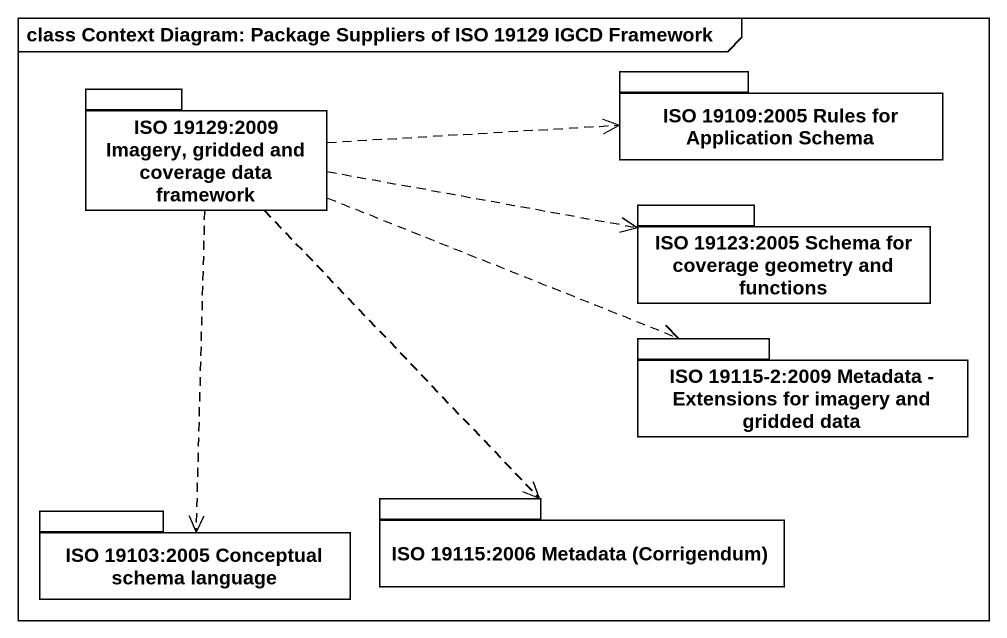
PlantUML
@startuml
mainframe class Context Diagram: Package Suppliers of ISO 19129 IGCD Framework
package "ISO 19129:2009 Imagery, gridded and coverage data framework" as ISO_19129_2009_Imagery {
}
package "ISO 19109:2005 Rules for Application Schema" as ISO_19109_2005_Rules_for {
}
package "ISO 19123:2005 Schema for coverage geometry and functions" as ISO_19123_2005_Schema_for {
}
package "ISO 19115-2:2009 Metadata - Extensions for imagery and gridded data" as ISO_19115_2_2009_Metadata {
}
package "ISO 19103:2005 Conceptual schema language" as ISO_19103_2005_Conceptual {
}
package "ISO 19115:2006 Metadata (Corrigendum)" as ISO_19115_2006_Metadata {
}
ISO_19129_2009_Imagery .right.> ISO_19109_2005_Rules_for
ISO_19129_2009_Imagery .right.> ISO_19123_2005_Schema_for
ISO_19129_2009_Imagery .right.> ISO_19115_2_2009_Metadata
ISO_19129_2009_Imagery ..> ISO_19103_2005_Conceptual
ISO_19129_2009_Imagery ..> ISO_19115_2006_Metadata
@enduml
